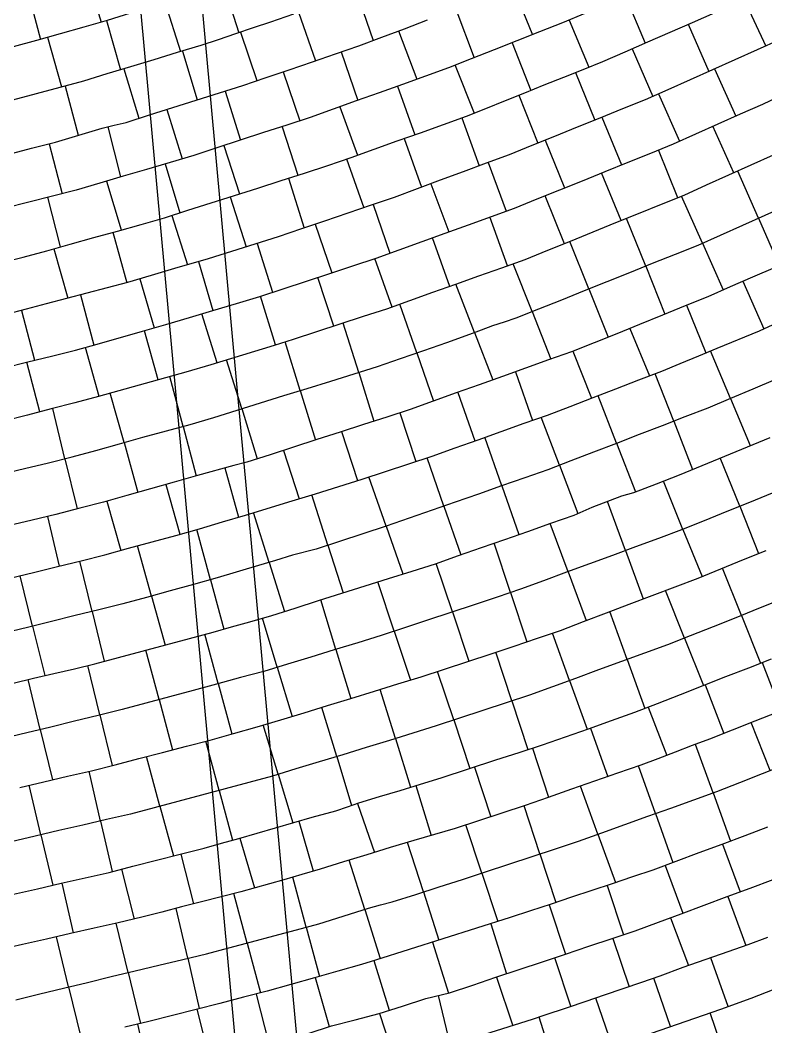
# Model space of a CAD drawing. Extents: x 720124 to 720679, y 1579628 to 1580856.
# Drawn here: x 720268.1 to 720329, y 1580268 to 1580350.2 of the extents above; entities that cross this region are included whole.
import ezdxf

# ---------------------------------------------------------------- set-up
doc = ezdxf.new("R2010")
doc.units = 0
doc.layers.add('10016_0502_PANTES', color=7, linetype='Continuous')
doc.layers.add('AGROCAD PLL', color=7, linetype='Continuous')
doc.layers.add('GT01-0010016-0502', color=30, linetype='Continuous', lineweight=25)

msp = doc.modelspace()

# ---------------------------------------------------------------- linework, layer by layer
at = {"layer": '10016_0502_PANTES'}
for points in [[(720268.439, 1580455.262), (720274.046, 1580394.001), (720275.294, 1580380.364), (720276.016, 1580372.472), (720280.262, 1580326.083), (720285.825, 1580265.298), (720287.867, 1580242.982), (720294.408, 1580231.714), (720294.408, 1580231.714), (720320.137, 1580187.392), (720334.755, 1580162.21), (720355.713, 1580126.107), (720361.404, 1580116.303), (720363.627, 1580112.287), (720365.639, 1580108.498), (720372.713, 1580094.882), (720384.837, 1580071.561)], [(720336.727, 1580168.72), (720292.867, 1580243.87), (720286.406, 1580314.29), (720286.219, 1580316.336), (720281.631, 1580366.342), (720281.292, 1580370.042), (720281.251, 1580370.484), (720280.857, 1580374.783), (720280.539, 1580378.258), (720281.167, 1580378.315), (720285.705, 1580378.722), (720285.791, 1580378.734), (720285.875, 1580378.756), (720294.355, 1580381.444), (720298.452, 1580382.989), (720308.428, 1580386.752), (720320.453, 1580392.612), (720332.903, 1580399.058), (720347.853, 1580407.825), (720358.366, 1580414.876), (720368.883, 1580422.598), (720372.239, 1580425.062), (720386.124, 1580436.467)]]:
    msp.add_lwpolyline(points, dxfattribs=at)
at = {"layer": 'AGROCAD PLL', "color": 3, "true_color": 0x00ff00}
for points in [[(720273.524, 1580354.038), (720274.747, 1580350.028)], [(720284.716, 1580353.165), (720285.985, 1580349.155)], [(720295.589, 1580352.483), (720296.972, 1580348.527)], [(720308.379, 1580352.882), (720309.973, 1580348.99)], [(720279.948, 1580351.657), (720281.223, 1580347.61)], [(720317.552, 1580352.135), (720319.173, 1580348.312)], [(720327.262, 1580351.862), (720329.007, 1580348.066)], [(720303.718, 1580351.074), (720305.208, 1580347.106)], [(720275.18, 1580350.151), (720276.333, 1580346.123)], [(720290.872, 1580350.825), (720292.246, 1580346.871)], [(720312.949, 1580350.182), (720314.575, 1580346.348)], [(720286.141, 1580349.207), (720287.462, 1580345.247)], [(720299.042, 1580349.304), (720300.525, 1580345.353)], [(720322.686, 1580349.848), (720324.376, 1580345.995)], [(720270.372, 1580348.781), (720271.525, 1580344.729)], [(720281.387, 1580347.659), (720282.595, 1580343.677)], [(720294.345, 1580347.589), (720295.699, 1580343.63)], [(720308.305, 1580348.33), (720309.84, 1580344.448)], [(720318.103, 1580347.849), (720319.788, 1580343.954)], [(720276.603, 1580346.205), (720277.828, 1580342.168)], [(720289.613, 1580345.974), (720290.963, 1580341.958)], [(720303.655, 1580346.492), (720305.2, 1580342.585)], [(720313.493, 1580345.914), (720315.048, 1580342.009)], [(720324.83, 1580346.198), (720326.564, 1580342.352)], [(720271.804, 1580344.803), (720272.878, 1580340.783)], [(720284.869, 1580344.397), (720286.141, 1580340.382)], [(720298.955, 1580344.788), (720300.363, 1580340.828)], [(720308.853, 1580344.051), (720310.41, 1580340.141)], [(720320.262, 1580344.165), (720321.977, 1580340.308)], [(720280.102, 1580342.887), (720281.376, 1580338.866)], [(720294.246, 1580343.105), (720295.671, 1580339.163)], [(720304.206, 1580342.205), (720305.601, 1580338.284)], [(720315.643, 1580342.25), (720317.227, 1580338.363)], [(720275.309, 1580341.473), (720276.327, 1580337.377)], [(720289.517, 1580341.485), (720290.804, 1580337.517)], [(720326.413, 1580337.718), (720324.698, 1580341.522)], [(720299.498, 1580340.523), (720300.909, 1580336.534)], [(720311.006, 1580340.381), (720312.581, 1580336.48)], [(720270.503, 1580340.095), (720271.564, 1580336.016)], [(720321.845, 1580335.687), (720320.268, 1580339.592)], [(720294.787, 1580338.849), (720296.203, 1580334.866)], [(720306.349, 1580338.564), (720307.809, 1580334.587)], [(720279.988, 1580338.455), (720281.18, 1580334.447)], [(720317.21, 1580333.812), (720315.612, 1580337.713)], [(720328.416, 1580334.011), (720326.728, 1580337.86)], [(720275.192, 1580337.039), (720276.379, 1580333.051)], [(720301.663, 1580336.817), (720303.135, 1580332.897)], [(720270.371, 1580335.717), (720271.403, 1580331.662)], [(720312.577, 1580331.932), (720310.998, 1580335.844)], [(720323.845, 1580331.986), (720322.145, 1580335.808)], [(720296.959, 1580335.124), (720298.317, 1580331.152)], [(720280.514, 1580334.236), (720281.788, 1580330.215)], [(720307.92, 1580330.113), (720306.498, 1580334.113)], [(720319.212, 1580330.106), (720317.652, 1580333.993)], [(720328.416, 1580334.011), (720330.113, 1580330.145)], [(720328.416, 1580334.011), (720330.113, 1580330.145)], [(720292.225, 1580333.516), (720293.579, 1580329.556)], [(720287.477, 1580331.948), (720288.739, 1580327.963)], [(720303.209, 1580328.438), (720301.796, 1580332.413)], [(720314.569, 1580328.25), (720313.02, 1580332.111)], [(720323.845, 1580331.986), (720325.547, 1580328.159)], [(720323.845, 1580331.986), (720325.547, 1580328.159)], [(720270.891, 1580331.519), (720272.024, 1580327.477)], [(720282.698, 1580330.48), (720283.862, 1580326.48)], [(720298.498, 1580326.763), (720297.093, 1580330.713)], [(720309.929, 1580326.387), (720308.39, 1580330.28)], [(720319.212, 1580330.106), (720320.786, 1580326.186)], [(720319.212, 1580330.106), (720320.786, 1580326.186)], [(720277.905, 1580329.056), (720279.092, 1580325.066)], [(720293.749, 1580325.201), (720292.435, 1580329.18)], [(720327.15, 1580328.861), (720328.85, 1580324.984)], [(720305.233, 1580324.676), (720303.708, 1580328.615)], [(720273.078, 1580327.754), (720274.156, 1580323.646)], [(720288.992, 1580323.661), (720287.755, 1580327.64)], [(720268.242, 1580326.485), (720269.31, 1580322.412)], [(720284.21, 1580322.198), (720282.981, 1580326.218)], [(720300.516, 1580323.017), (720299.128, 1580326.987)], [(720309.929, 1580326.387), (720311.462, 1580322.511)], [(720309.929, 1580326.387), (720311.462, 1580322.511)], [(720322.548, 1580326.907), (720324.118, 1580323.016)], [(720295.778, 1580321.423), (720294.524, 1580325.456)], [(720279.405, 1580320.816), (720278.281, 1580324.83)], [(720317.919, 1580325.016), (720319.511, 1580321.131)], [(720300.516, 1580323.017), (720301.895, 1580319.076)], [(720300.516, 1580323.017), (720301.895, 1580319.076)], [(720326.141, 1580319.292), (720324.515, 1580323.182)], [(720326.141, 1580319.292), (720324.515, 1580323.182)], [(720269.753, 1580318.205), (720268.697, 1580322.263)], [(720286.226, 1580318.463), (720284.997, 1580322.439)], [(720295.778, 1580321.423), (720297.017, 1580317.439)], [(720295.778, 1580321.423), (720297.017, 1580317.439)], [(720308.57, 1580321.471), (720309.979, 1580317.51)], [(720321.499, 1580317.436), (720319.989, 1580321.314)], [(720321.499, 1580317.436), (720319.989, 1580321.314)], [(720281.441, 1580317.016), (720280.354, 1580321.082)], [(720276.617, 1580315.698), (720275.49, 1580319.719)], [(720291.002, 1580319.943), (720292.251, 1580315.902)], [(720291.002, 1580319.943), (720292.251, 1580315.902)], [(720303.863, 1580319.786), (720305.268, 1580315.835)], [(720316.835, 1580315.634), (720315.322, 1580319.521)], [(720316.835, 1580315.634), (720315.322, 1580319.521)], [(720326.141, 1580319.292), (720327.749, 1580315.447)], [(720271.796, 1580314.376), (720270.804, 1580318.479)], [(720299.147, 1580318.126), (720300.432, 1580314.141)], [(720312.168, 1580313.84), (720310.674, 1580317.758)], [(720312.168, 1580313.84), (720310.674, 1580317.758)], [(720321.499, 1580317.436), (720323.032, 1580313.502)], [(720281.441, 1580317.016), (720282.52, 1580312.976)], [(720281.441, 1580317.016), (720282.52, 1580312.976)], [(720294.388, 1580316.591), (720295.677, 1580312.595)], [(720276.617, 1580315.698), (720277.758, 1580311.629)], [(720276.617, 1580315.698), (720277.758, 1580311.629)], [(720307.457, 1580312.166), (720306.081, 1580316.124)], [(720307.457, 1580312.166), (720306.081, 1580316.124)], [(720316.835, 1580315.634), (720318.375, 1580311.68)], [(720289.63, 1580315.055), (720290.911, 1580311.104)], [(720271.796, 1580314.376), (720272.786, 1580310.276)], [(720271.796, 1580314.376), (720272.786, 1580310.276)], [(720302.74, 1580310.509), (720301.363, 1580314.446)], [(720302.74, 1580310.509), (720301.363, 1580314.446)], [(720284.842, 1580313.622), (720285.959, 1580309.603)], [(720312.168, 1580313.84), (720313.671, 1580309.9)], [(720280.027, 1580312.275), (720281.183, 1580308.212)], [(720307.457, 1580312.166), (720308.844, 1580308.179)], [(720275.218, 1580310.904), (720276.365, 1580306.894)], [(720302.74, 1580310.509), (720304.129, 1580306.536)], [(720270.375, 1580309.665), (720271.33, 1580305.614)], [(720312.875, 1580305.149), (720311.419, 1580309.089)], [(720312.875, 1580305.149), (720311.419, 1580309.089)], [(720322.256, 1580308.611), (720323.812, 1580304.757)], [(720317.565, 1580306.879), (720319.016, 1580302.93)], [(720274.013, 1580301.909), (720273.014, 1580306.023)], [(720274.013, 1580301.909), (720273.014, 1580306.023)], [(720288.466, 1580305.915), (720289.717, 1580301.901)], [(720303.431, 1580301.864), (720302.099, 1580305.827)], [(720303.431, 1580301.864), (720302.099, 1580305.827)], [(720269.158, 1580300.712), (720268.142, 1580304.824)], [(720269.158, 1580300.712), (720268.142, 1580304.824)], [(720327.026, 1580301.58), (720325.478, 1580305.439)], [(720327.026, 1580301.58), (720325.478, 1580305.439)], [(720283.674, 1580304.49), (720284.771, 1580300.47)], [(720278.852, 1580303.165), (720279.967, 1580299.166)], [(720308.174, 1580303.445), (720309.515, 1580299.433)], [(720322.379, 1580299.737), (720320.823, 1580303.612)], [(720322.379, 1580299.737), (720320.823, 1580303.612)], [(720293.909, 1580298.811), (720292.682, 1580302.857)], [(720293.909, 1580298.811), (720292.682, 1580302.857)], [(720274.013, 1580301.909), (720275.002, 1580297.836)], [(720303.431, 1580301.864), (720304.776, 1580297.86)], [(720317.696, 1580297.985), (720316.283, 1580301.894)], [(720317.696, 1580297.985), (720316.283, 1580301.894)], [(720327.026, 1580301.58), (720328.59, 1580297.685)], [(720269.158, 1580300.712), (720270.157, 1580296.671)], [(720289.128, 1580297.346), (720287.913, 1580301.353)], [(720289.128, 1580297.346), (720287.913, 1580301.353)], [(720284.31, 1580296.012), (720283.216, 1580300.044)], [(720284.31, 1580296.012), (720283.216, 1580300.044)], [(720298.685, 1580300.289), (720300.003, 1580296.298)], [(720322.379, 1580299.737), (720323.931, 1580295.87)], [(720279.482, 1580294.712), (720278.409, 1580298.75)], [(720279.482, 1580294.712), (720278.409, 1580298.75)], [(720293.909, 1580298.811), (720295.127, 1580294.795)], [(720308.283, 1580294.612), (720306.972, 1580298.582)], [(720308.283, 1580294.612), (720306.972, 1580298.582)], [(720274.643, 1580293.456), (720273.668, 1580297.494)], [(720274.643, 1580293.456), (720273.668, 1580297.494)], [(720317.696, 1580297.985), (720319.138, 1580293.995)], [(720328.715, 1580297.734), (720330.25, 1580293.792)], [(720289.128, 1580297.346), (720290.347, 1580293.329)], [(720303.533, 1580293.051), (720302.224, 1580297.015)], [(720303.533, 1580293.051), (720302.224, 1580297.015)], [(720269.786, 1580292.266), (720268.799, 1580296.353)], [(720269.786, 1580292.266), (720268.799, 1580296.353)], [(720312.999, 1580296.272), (720314.436, 1580292.298)], [(720298.773, 1580291.521), (720297.524, 1580295.536)], [(720298.773, 1580291.521), (720297.524, 1580295.536)], [(720279.482, 1580294.712), (720280.573, 1580290.608)], [(720308.283, 1580294.612), (720309.598, 1580290.63)], [(720274.643, 1580293.456), (720275.639, 1580289.331)], [(720293.989, 1580290.066), (720292.773, 1580294.075)], [(720293.989, 1580290.066), (720292.773, 1580294.075)], [(720319.4, 1580294.097), (720320.925, 1580290.157)], [(720289.205, 1580288.612), (720287.984, 1580292.638)], [(720289.205, 1580288.612), (720287.984, 1580292.638)], [(720303.533, 1580293.051), (720304.844, 1580289.081)], [(720329.368, 1580288.933), (720327.818, 1580292.83)], [(720269.786, 1580292.266), (720270.778, 1580288.162)], [(720314.7, 1580292.391), (720316.113, 1580288.418)], [(720284.381, 1580287.298), (720283.308, 1580291.313)], [(720284.381, 1580287.298), (720283.308, 1580291.313)], [(720298.773, 1580291.521), (720300.006, 1580287.554)], [(720324.715, 1580287.103), (720323.286, 1580291.055)], [(720279.552, 1580286.002), (720278.445, 1580290.059)], [(720279.552, 1580286.002), (720278.445, 1580290.059)], [(720293.989, 1580290.066), (720295.2, 1580286.075)], [(720309.976, 1580290.752), (720311.271, 1580286.737)], [(720274.701, 1580284.793), (720273.766, 1580288.857)], [(720274.701, 1580284.793), (720273.766, 1580288.857)], [(720269.831, 1580283.664), (720268.874, 1580287.72)], [(720269.831, 1580283.664), (720268.874, 1580287.72)], [(720315.303, 1580283.723), (720313.885, 1580287.647)], [(720284.381, 1580287.298), (720285.469, 1580283.225)], [(720324.715, 1580287.103), (720326.14, 1580283.162)], [(720324.715, 1580287.103), (720326.14, 1580283.162)], [(720279.552, 1580286.002), (720280.66, 1580281.943)], [(720295.672, 1580286.24), (720297.067, 1580282.23)], [(720320.01, 1580285.41), (720321.433, 1580281.41)], [(720320.01, 1580285.41), (720321.433, 1580281.41)], [(720274.701, 1580284.793), (720275.651, 1580280.669)], [(720290.889, 1580284.794), (720292.073, 1580280.717)], [(720269.831, 1580283.664), (720270.799, 1580279.557)], [(720315.303, 1580283.723), (720316.733, 1580279.769)], [(720315.303, 1580283.723), (720316.733, 1580279.769)], [(720286.087, 1580283.4), (720287.268, 1580279.334)], [(720301.063, 1580279.014), (720299.762, 1580283.047)], [(720325.474, 1580282.912), (720326.934, 1580279.022)], [(720281.261, 1580282.095), (720282.295, 1580278.029)], [(720310.57, 1580282.113), (720311.874, 1580278.143)], [(720310.57, 1580282.113), (720311.874, 1580278.143)], [(720296.273, 1580277.582), (720295.009, 1580281.605)], [(720320.788, 1580281.168), (720322.248, 1580277.279)], [(720276.415, 1580280.863), (720277.449, 1580276.796)], [(720291.491, 1580276.126), (720290.391, 1580280.217)], [(720305.821, 1580280.55), (720307.13, 1580276.586)], [(720305.821, 1580280.55), (720307.13, 1580276.586)], [(720271.546, 1580279.729), (720272.46, 1580275.658)], [(720316.059, 1580279.544), (720317.405, 1580275.515)], [(720286.661, 1580274.832), (720285.58, 1580278.876)], [(720311.318, 1580277.958), (720312.661, 1580273.935)], [(720311.318, 1580277.958), (720312.661, 1580273.935)], [(720281.818, 1580273.592), (720280.88, 1580277.665)], [(720296.273, 1580277.582), (720297.536, 1580273.563)], [(720296.273, 1580277.582), (720297.536, 1580273.563)], [(720321.23, 1580276.898), (720322.692, 1580273.004)], [(720291.491, 1580276.126), (720292.569, 1580272.115)], [(720291.491, 1580276.126), (720292.569, 1580272.115)], [(720272.095, 1580271.254), (720271.106, 1580275.347)], [(720316.521, 1580275.218), (720317.85, 1580271.264)], [(720286.661, 1580274.832), (720287.75, 1580270.758)], [(720286.661, 1580274.832), (720287.75, 1580270.758)], [(720281.818, 1580273.592), (720282.765, 1580269.479)], [(720281.818, 1580273.592), (720282.765, 1580269.479)], [(720311.776, 1580273.643), (720313.099, 1580269.636)], [(720325.953, 1580269.658), (720324.523, 1580273.631)], [(720297.026, 1580273.403), (720298.264, 1580269.344)], [(720292.223, 1580272.016), (720293.361, 1580268.015)], [(720307.033, 1580272.059), (720308.361, 1580268.086)], [(720321.231, 1580268.014), (720319.864, 1580271.96)], [(720272.095, 1580271.254), (720273.084, 1580267.162)], [(720272.095, 1580271.254), (720273.084, 1580267.162)], [(720287.407, 1580270.671), (720288.441, 1580266.607)], [(720302.271, 1580270.544), (720303.259, 1580266.475)], [(720316.506, 1580266.378), (720315.134, 1580270.339)], [(720282.564, 1580269.428), (720283.6, 1580265.355)], [(720311.758, 1580264.811), (720310.513, 1580268.789)], [(720325.823, 1580265.137), (720324.478, 1580269.139)], [(720325.823, 1580265.137), (720324.478, 1580269.139)], [(720277.714, 1580268.214), (720278.645, 1580264.169)]]:
    msp.add_lwpolyline(points, dxfattribs=at)
at = {"layer": 'AGROCAD PLL', "color": 5, "true_color": 0x0000ff}
for points in [[(720268.728, 1580352.626), (720269.793, 1580348.616)], [(720284.762, 1580339.937), (720286.034, 1580335.995)], [(720305.233, 1580324.676), (720306.729, 1580320.812)], [(720305.233, 1580324.676), (720306.729, 1580320.812)], [(720291.002, 1580319.943), (720289.777, 1580323.906)], [(720274.591, 1580319.467), (720273.473, 1580323.458)], [(720313.275, 1580323.164), (720314.795, 1580319.319)], [(720326.889, 1580310.49), (720328.434, 1580306.643)], [(720298.019, 1580308.862), (720299.382, 1580304.965)], [(720293.265, 1580307.313), (720294.515, 1580303.437)], [(720312.999, 1580296.272), (720311.601, 1580300.139)], [(720312.999, 1580296.272), (720311.601, 1580300.139)], [(720320.01, 1580285.41), (720318.63, 1580289.292)], [(720289.205, 1580288.612), (720290.406, 1580284.654)], [(720310.57, 1580282.113), (720309.279, 1580286.046)], [(720305.821, 1580280.55), (720304.524, 1580284.478)], [(720301.063, 1580279.014), (720302.333, 1580275.074)], [(720301.063, 1580279.014), (720302.333, 1580275.074)], [(720276.955, 1580272.43), (720275.982, 1580276.459)], [(720297.488, 1580269.094), (720298.759, 1580265.153)]]:
    msp.add_lwpolyline(points, dxfattribs=at)
at = {"layer": 'AGROCAD PLL', "color": 1, "true_color": 0xff0000}
for points in [[(720290.041, 1580337.276), (720291.329, 1580333.21)], [(720285.278, 1580335.754), (720286.595, 1580331.673)], [(720275.707, 1580332.863), (720276.855, 1580328.745)], [(720314.569, 1580328.25), (720316.154, 1580324.303)], [(720314.569, 1580328.25), (720316.154, 1580324.303)], [(720286.226, 1580318.463), (720287.493, 1580314.364)], [(720286.226, 1580318.463), (720287.493, 1580314.364)], [(720326.889, 1580310.49), (720325.304, 1580314.441)], [(720326.889, 1580310.49), (720325.304, 1580314.441)], [(720298.019, 1580308.862), (720296.609, 1580312.894)], [(720298.019, 1580308.862), (720296.609, 1580312.894)], [(720322.256, 1580308.611), (720320.663, 1580312.557)], [(720322.256, 1580308.611), (720320.663, 1580312.557)], [(720293.265, 1580307.313), (720291.939, 1580311.424)], [(720293.265, 1580307.313), (720291.939, 1580311.424)], [(720317.565, 1580306.879), (720316.092, 1580310.889)], [(720317.565, 1580306.879), (720316.092, 1580310.889)], [(720288.466, 1580305.915), (720287.2, 1580309.976)], [(720288.466, 1580305.915), (720287.2, 1580309.976)], [(720283.674, 1580304.49), (720282.553, 1580308.594)], [(720283.674, 1580304.49), (720282.553, 1580308.594)], [(720308.174, 1580303.445), (720306.827, 1580307.476)], [(720308.174, 1580303.445), (720306.827, 1580307.476)], [(720278.852, 1580303.165), (720277.71, 1580307.265)], [(720278.852, 1580303.165), (720277.71, 1580307.265)], [(720312.875, 1580305.149), (720314.349, 1580301.157)], [(720298.685, 1580300.289), (720297.351, 1580304.329)], [(720298.685, 1580300.289), (720297.351, 1580304.329)], [(720284.31, 1580296.012), (720285.424, 1580291.909)], [(720324.056, 1580295.919), (720325.601, 1580291.95)], [(720305.222, 1580289.205), (720306.555, 1580285.146)], [(720300.457, 1580287.689), (720301.682, 1580283.615)], [(720325.915, 1580278.645), (720327.393, 1580274.644)], [(720306.564, 1580276.408), (720307.849, 1580272.331)], [(720301.795, 1580274.905), (720303.106, 1580270.747)], [(720276.955, 1580272.43), (720277.96, 1580268.271)], [(720276.955, 1580272.43), (720277.96, 1580268.271)]]:
    msp.add_lwpolyline(points, dxfattribs=at)
at = {"layer": 'GT01-0010016-0502'}
for points in [[(720266.435, 1580330.349), (720268.385, 1580330.82), (720270.312, 1580331.357), (720272.228, 1580331.894), (720274.155, 1580332.431), (720276.082, 1580332.968), (720278.009, 1580333.505), (720279.937, 1580334.053), (720281.841, 1580334.657), (720283.746, 1580335.26), (720285.651, 1580335.874), (720287.556, 1580336.477), (720289.461, 1580337.092), (720291.366, 1580337.695), (720293.271, 1580338.31), (720295.154, 1580338.979), (720297.037, 1580339.649), (720298.919, 1580340.318), (720300.813, 1580340.988), (720302.696, 1580341.668), (720304.578, 1580342.338), (720306.17, 1580342.971), (720307.762, 1580343.616), (720309.353, 1580344.25), (720310.934, 1580344.895), (720312.526, 1580345.529), (720314.118, 1580346.162), (720315.709, 1580346.807), (720317.548, 1580347.609), (720319.375, 1580348.4), (720321.214, 1580349.202), (720323.042, 1580350.004), (720324.88, 1580350.805)], [(720314.25, 1580350.734), (720312.411, 1580349.954), (720310.551, 1580349.219), (720308.69, 1580348.483), (720306.83, 1580347.747), (720304.969, 1580347.011), (720303.108, 1580346.276), (720301.226, 1580345.606), (720299.343, 1580344.926), (720297.46, 1580344.256), (720295.577, 1580343.587), (720293.695, 1580342.906), (720291.812, 1580342.236), (720289.907, 1580341.611), (720288.013, 1580340.997), (720286.108, 1580340.371), (720284.203, 1580339.757), (720282.309, 1580339.143), (720280.382, 1580338.572), (720278.466, 1580338.002), (720276.55, 1580337.443), (720274.634, 1580336.873), (720272.718, 1580336.303), (720270.78, 1580335.821), (720268.841, 1580335.328), (720266.903, 1580334.835)], [(720267.134, 1580339.208), (720269.073, 1580339.723), (720271.011, 1580340.227), (720272.927, 1580340.798), (720274.843, 1580341.357), (720275.812, 1580341.598), (720276.781, 1580341.839), (720278.697, 1580342.442), (720280.602, 1580343.045), (720282.507, 1580343.649), (720284.412, 1580344.252), (720286.317, 1580344.855), (720288.211, 1580345.503), (720290.105, 1580346.139), (720291.998, 1580346.787), (720293.892, 1580347.434), (720295.786, 1580348.082), (720297.658, 1580348.784), (720299.529, 1580349.487), (720301.39, 1580350.2)], [(720290.453, 1580350.68), (720288.57, 1580350.021), (720287.15, 1580349.544), (720285.719, 1580349.066), (720284.298, 1580348.589), (720282.878, 1580348.112), (720280.962, 1580347.531), (720279.046, 1580346.949), (720277.141, 1580346.368), (720275.225, 1580345.787), (720273.309, 1580345.206), (720271.382, 1580344.691), (720269.444, 1580344.165), (720267.516, 1580343.65)], [(720267.586, 1580348.022), (720269.513, 1580348.537), (720271.44, 1580349.085), (720273.367, 1580349.633), (720275.283, 1580350.181), (720277.188, 1580350.784)], [(720330.145, 1580348.572), (720328.317, 1580347.759), (720326.49, 1580346.946), (720324.662, 1580346.122), (720322.835, 1580345.309), (720321.007, 1580344.496), (720319.18, 1580343.684), (720317.33, 1580342.937), (720315.469, 1580342.179), (720313.62, 1580341.432), (720311.759, 1580340.686), (720309.909, 1580339.939), (720308.06, 1580339.192), (720306.177, 1580338.501), (720304.305, 1580337.798), (720302.434, 1580337.106), (720300.562, 1580336.404), (720298.679, 1580335.712), (720296.785, 1580335.065), (720294.892, 1580334.417), (720292.998, 1580333.781), (720291.104, 1580333.133), (720289.21, 1580332.497), (720287.305, 1580331.894), (720285.4, 1580331.301), (720283.484, 1580330.709), (720280.739, 1580329.91), (720278.823, 1580329.329), (720276.907, 1580328.759), (720275.249, 1580328.324), (720273.591, 1580327.888), (720271.933, 1580327.453), (720270.274, 1580327.018), (720268.616, 1580326.583), (720266.958, 1580326.148)], [(720266.824, 1580321.798), (720268.762, 1580322.279), (720270.711, 1580322.75), (720272.65, 1580323.232), (720274.437, 1580323.724), (720278.129, 1580324.785), (720280.046, 1580325.345), (720281.962, 1580325.915), (720283.878, 1580326.485), (720285.794, 1580327.055), (720287.71, 1580327.625), (720289.614, 1580328.251), (720291.508, 1580328.876), (720293.413, 1580329.502), (720295.307, 1580330.127), (720297.212, 1580330.752), (720299.095, 1580331.433), (720300.967, 1580332.113), (720302.849, 1580332.794), (720304.732, 1580333.475), (720306.615, 1580334.155), (720308.497, 1580334.836), (720310.347, 1580335.582), (720312.208, 1580336.329), (720314.057, 1580337.076), (720315.907, 1580337.834), (720317.767, 1580338.58), (720319.617, 1580339.327), (720321.478, 1580340.085), (720323.294, 1580340.898), (720325.122, 1580341.711), (720326.95, 1580342.524), (720328.777, 1580343.336), (720330.594, 1580344.182)], [(720329.613, 1580339.149), (720327.785, 1580338.337), (720325.958, 1580337.513), (720324.141, 1580336.7), (720322.313, 1580335.876), (720320.464, 1580335.129), (720318.603, 1580334.382), (720316.753, 1580333.625), (720314.904, 1580332.878), (720313.043, 1580332.12), (720311.194, 1580331.373), (720309.333, 1580330.616), (720307.45, 1580329.946), (720305.568, 1580329.277), (720303.685, 1580328.607), (720301.802, 1580327.937), (720299.919, 1580327.268), (720298.036, 1580326.598), (720296.131, 1580325.984), (720294.227, 1580325.359), (720292.333, 1580324.733), (720290.428, 1580324.108), (720288.889, 1580323.63), (720283.694, 1580322.04), (720281.676, 1580321.452), (720274.539, 1580319.453), (720272.601, 1580318.949), (720270.674, 1580318.445), (720268.735, 1580317.941), (720266.797, 1580317.437)], [(720266.555, 1580313.119), (720268.504, 1580313.579), (720270.442, 1580314.049), (720272.392, 1580314.52), (720274.319, 1580315.057), (720276.246, 1580315.594), (720278.162, 1580316.131), (720280.1, 1580316.658), (720282.028, 1580317.173), (720283.944, 1580317.754), (720285.849, 1580318.346), (720287.765, 1580318.938), (720289.67, 1580319.531), (720291.585, 1580320.123), (720293.491, 1580320.715), (720295.406, 1580321.308), (720297.311, 1580321.9), (720299.205, 1580322.558), (720301.088, 1580323.217), (720302.982, 1580323.875), (720304.865, 1580324.534), (720305.8, 1580324.896), (720306.736, 1580325.247), (720307.683, 1580325.555), (720308.63, 1580325.873), (720310.491, 1580326.608), (720312.351, 1580327.355), (720314.201, 1580328.102), (720316.062, 1580328.849), (720317.911, 1580329.584), (720319.772, 1580330.331), (720321.632, 1580331.078), (720323.482, 1580331.825), (720325.31, 1580332.637), (720327.137, 1580333.45), (720328.965, 1580334.252), (720330.793, 1580335.065)], [(720329.779, 1580329.999), (720327.941, 1580329.208), (720326.113, 1580328.406), (720324.275, 1580327.604), (720322.425, 1580326.857), (720320.575, 1580326.1), (720318.715, 1580325.342), (720316.865, 1580324.584), (720315.005, 1580323.848), (720313.144, 1580323.113), (720311.272, 1580322.443), (720309.389, 1580321.763), (720307.507, 1580321.093), (720305.624, 1580320.412), (720303.741, 1580319.743), (720301.858, 1580319.062), (720299.976, 1580318.393), (720298.071, 1580317.779), (720296.166, 1580317.164), (720294.261, 1580316.55), (720292.356, 1580315.935), (720290.451, 1580315.321), (720288.557, 1580314.707), (720286.652, 1580314.092), (720285.586, 1580313.828), (720282.626, 1580313.006), (720280.709, 1580312.469), (720278.782, 1580311.92), (720276.855, 1580311.372), (720274.939, 1580310.824), (720273.001, 1580310.331), (720271.062, 1580309.827), (720269.113, 1580309.367), (720267.164, 1580308.908)], [(720267.298, 1580304.615), (720269.237, 1580305.097), (720271.186, 1580305.579), (720273.125, 1580306.05), (720275.063, 1580306.531), (720276.99, 1580307.068), (720278.917, 1580307.595), (720280.855, 1580308.121), (720282.783, 1580308.658), (720284.655, 1580309.216), (720286.539, 1580309.775), (720290.339, 1580310.927), (720292.244, 1580311.519), (720294.149, 1580312.122), (720296.065, 1580312.714), (720297.959, 1580313.34), (720299.864, 1580313.954), (720301.768, 1580314.58), (720303.651, 1580315.26), (720305.534, 1580315.93), (720307.417, 1580316.599), (720309.299, 1580317.269), (720311.182, 1580317.938), (720313.054, 1580318.652), (720314.915, 1580319.365), (720316.786, 1580320.079), (720318.658, 1580320.804), (720320.519, 1580321.517), (720322.035, 1580322.139), (720323.54, 1580322.772), (720325.046, 1580323.405), (720328.508, 1580324.83), (720330.336, 1580325.654)], [(720329.817, 1580320.836), (720327.968, 1580320.056), (720326.129, 1580319.287), (720324.279, 1580318.507), (720322.418, 1580317.794), (720320.558, 1580317.069), (720318.686, 1580316.355), (720316.825, 1580315.631), (720314.954, 1580314.917), (720313.093, 1580314.192), (720311.221, 1580313.479), (720309.339, 1580312.82), (720307.445, 1580312.162), (720305.562, 1580311.492), (720303.668, 1580310.834), (720301.786, 1580310.175), (720299.892, 1580309.517), (720298.009, 1580308.858), (720296.104, 1580308.244), (720294.21, 1580307.618), (720292.305, 1580307.004), (720290.367, 1580306.5), (720288.989, 1580306.078), (720287.601, 1580305.646), (720284.232, 1580304.642), (720282.304, 1580304.116), (720280.377, 1580303.59), (720278.45, 1580303.053), (720276.523, 1580302.527), (720274.574, 1580302.045), (720272.635, 1580301.574), (720270.697, 1580301.092), (720268.748, 1580300.61), (720266.809, 1580300.129)], [(720267.557, 1580296.063), (720269.227, 1580296.453), (720270.896, 1580296.844), (720272.565, 1580297.235), (720274.235, 1580297.626), (720276.162, 1580298.152), (720278.1, 1580298.667), (720280.027, 1580299.182), (720281.955, 1580299.708), (720283.893, 1580300.223), (720285.4, 1580300.646), (720286.896, 1580301.069), (720288.694, 1580301.572), (720290.599, 1580302.186), (720292.504, 1580302.8), (720294.409, 1580303.404), (720296.314, 1580304.007), (720298.219, 1580304.599), (720300.135, 1580305.203), (720302.04, 1580305.806), (720303.923, 1580306.464), (720305.816, 1580307.123), (720307.699, 1580307.781), (720309.593, 1580308.44), (720311.476, 1580309.109), (720313.369, 1580309.768), (720314.842, 1580310.412), (720317.273, 1580311.341), (720318.231, 1580311.626), (720320.103, 1580312.339), (720321.964, 1580313.064), (720323.813, 1580313.822), (720325.663, 1580314.591), (720327.512, 1580315.348), (720329.362, 1580316.117)], [(720329.542, 1580311.57), (720327.693, 1580310.813), (720325.832, 1580310.066), (720323.983, 1580309.308), (720322.133, 1580308.561), (720320.25, 1580307.87), (720318.378, 1580307.178), (720316.496, 1580306.486), (720314.624, 1580305.795), (720312.752, 1580305.103), (720310.87, 1580304.412), (720308.998, 1580303.72), (720307.093, 1580303.084), (720305.199, 1580302.458), (720303.305, 1580301.822), (720301.4, 1580301.196), (720299.507, 1580300.56), (720297.613, 1580299.935), (720295.697, 1580299.353), (720293.781, 1580298.772), (720291.865, 1580298.18), (720289.96, 1580297.599), (720288.044, 1580297.017), (720286.116, 1580296.502), (720284.178, 1580295.976), (720282.251, 1580295.461), (720280.324, 1580294.935), (720278.386, 1580294.42), (720276.458, 1580293.894), (720274.509, 1580293.423), (720272.571, 1580292.953), (720270.632, 1580292.471), (720268.683, 1580292), (720266.744, 1580291.529)], [(720268.118, 1580287.546), (720270.067, 1580287.995), (720272.017, 1580288.455), (720273.966, 1580288.903), (720275.894, 1580289.396), (720277.832, 1580289.9), (720279.77, 1580290.404), (720281.708, 1580290.897), (720283.647, 1580291.401), (720285.563, 1580291.949), (720287.49, 1580292.497), (720289.417, 1580293.045), (720291.322, 1580293.627), (720293.238, 1580294.219), (720295.143, 1580294.8), (720297.059, 1580295.392), (720298.975, 1580295.985), (720300.88, 1580296.566), (720302.785, 1580297.202), (720304.679, 1580297.828), (720306.583, 1580298.453), (720308.477, 1580299.079), (720310.371, 1580299.726), (720312.265, 1580300.362), (720314.137, 1580301.076), (720316.008, 1580301.79), (720317.869, 1580302.492), (720319.741, 1580303.206), (720321.613, 1580303.909), (720323.484, 1580304.622), (720325.334, 1580305.38), (720327.183, 1580306.138), (720329.033, 1580306.885)], [(720330.277, 1580302.878), (720328.427, 1580302.143), (720326.567, 1580301.396), (720324.706, 1580300.66), (720322.846, 1580299.924), (720320.985, 1580299.178), (720319.113, 1580298.497), (720317.23, 1580297.817), (720315.348, 1580297.136), (720313.476, 1580296.444), (720311.593, 1580295.764), (720309.711, 1580295.083), (720307.817, 1580294.458), (720305.912, 1580293.832), (720304.007, 1580293.207), (720302.113, 1580292.582), (720300.208, 1580291.967), (720298.303, 1580291.375), (720296.387, 1580290.794), (720294.471, 1580290.213), (720292.555, 1580289.631), (720290.65, 1580289.05), (720288.734, 1580288.469), (720286.796, 1580287.954), (720284.869, 1580287.428), (720282.941, 1580286.913), (720281.003, 1580286.398), (720279.076, 1580285.872), (720277.149, 1580285.357), (720275.199, 1580284.908), (720273.25, 1580284.459), (720271.3, 1580284.01), (720269.351, 1580283.551), (720267.401, 1580283.102)], [(720267.601, 1580278.832), (720269.55, 1580279.27), (720271.5, 1580279.718), (720273.45, 1580280.156), (720275.399, 1580280.605), (720277.337, 1580281.098), (720279.276, 1580281.591), (720281.214, 1580282.084), (720283.152, 1580282.576), (720284.584, 1580282.976), (720286.005, 1580283.376), (720291.98, 1580285.111), (720293.918, 1580285.626), (720294.854, 1580285.955), (720295.801, 1580286.284), (720297.48, 1580286.797), (720299.159, 1580287.299), (720300.828, 1580287.801), (720302.507, 1580288.313), (720306.973, 1580289.78), (720308.867, 1580290.395), (720310.772, 1580291.009), (720312.665, 1580291.679), (720314.548, 1580292.337), (720316.431, 1580293.006), (720318.314, 1580293.676), (720320.185, 1580294.401), (720322.046, 1580295.125), (720323.907, 1580295.861), (720325.767, 1580296.586), (720327.628, 1580297.31), (720329.489, 1580298.035)], [(720329.991, 1580293.69), (720328.13, 1580292.954), (720326.281, 1580292.219), (720324.42, 1580291.483), (720323.011, 1580290.951), (720321.613, 1580290.418), (720320.214, 1580289.886), (720318.805, 1580289.353), (720316.922, 1580288.695), (720315.028, 1580288.047), (720313.145, 1580287.389), (720311.252, 1580286.73), (720309.358, 1580286.072), (720307.464, 1580285.446), (720305.57, 1580284.821), (720303.665, 1580284.196), (720300.274, 1580283.203), (720298.359, 1580282.622), (720296.443, 1580282.04), (720294.527, 1580281.459), (720292.621, 1580280.878), (720291.147, 1580280.444), (720289.672, 1580280), (720286.162, 1580279.028), (720284.547, 1580278.605), (720282.932, 1580278.192), (720281.317, 1580277.779), (720279.701, 1580277.356), (720278.086, 1580276.943), (720276.137, 1580276.494), (720274.187, 1580276.046), (720272.238, 1580275.608), (720270.288, 1580275.159), (720268.339, 1580274.71), (720266.389, 1580274.273)], [(720267.795, 1580270.212), (720269.745, 1580270.683), (720271.683, 1580271.154), (720273.633, 1580271.625), (720275.571, 1580272.096), (720277.52, 1580272.567), (720279.459, 1580273.038), (720281.408, 1580273.497), (720283.358, 1580273.946), (720285.188, 1580274.438), (720287.029, 1580274.93), (720288.86, 1580275.422), (720290.701, 1580275.914), (720292.531, 1580276.406), (720296.589, 1580277.681), (720297.558, 1580277.944), (720298.516, 1580278.207), (720300.432, 1580278.811), (720302.337, 1580279.425), (720304.242, 1580280.028), (720306.136, 1580280.654), (720308.04, 1580281.279), (720309.934, 1580281.905), (720311.839, 1580282.53), (720313.733, 1580283.155), (720315.616, 1580283.836), (720317.499, 1580284.505), (720319.381, 1580285.186), (720321.264, 1580285.856), (720323.147, 1580286.536), (720325.03, 1580287.217), (720326.89, 1580287.952), (720328.751, 1580288.688), (720330.601, 1580289.424)], [(720329.167, 1580284.298), (720327.295, 1580283.596), (720325.424, 1580282.893), (720323.552, 1580282.19), (720321.669, 1580281.499), (720319.798, 1580280.796), (720318.141, 1580280.239), (720316.473, 1580279.682), (720314.805, 1580279.125), (720313.148, 1580278.569), (720311.48, 1580278.012), (720309.812, 1580277.455), (720308.154, 1580276.909), (720297.158, 1580273.444), (720296.014, 1580273.095), (720294.087, 1580272.546), (720292.16, 1580271.998), (720290.244, 1580271.45), (720288.317, 1580270.902), (720286.378, 1580270.409), (720284.44, 1580269.905), (720282.502, 1580269.412), (720280.574, 1580268.919), (720278.636, 1580268.426), (720276.687, 1580267.978)], [(720291.66, 1580267.457), (720293.565, 1580268.082), (720295.503, 1580268.575), (720297.442, 1580269.079), (720299.346, 1580269.693), (720301.251, 1580270.297), (720303.19, 1580270.767), (720305.084, 1580271.404), (720306.978, 1580272.04), (720308.882, 1580272.677), (720310.776, 1580273.313), (720312.67, 1580273.938), (720314.575, 1580274.575), (720316.469, 1580275.2), (720318.363, 1580275.837), (720320.245, 1580276.528), (720322.117, 1580277.231), (720323.989, 1580277.922), (720325.861, 1580278.625), (720327.732, 1580279.317), (720329.615, 1580280.019)], [(720329.16, 1580275.301), (720327.546, 1580274.7), (720325.922, 1580274.11), (720322.242, 1580272.85), (720320.37, 1580272.136), (720318.864, 1580271.614), (720317.347, 1580271.091), (720315.83, 1580270.58), (720314.323, 1580270.057), (720312.806, 1580269.535), (720310.901, 1580268.932), (720309.944, 1580268.58), (720305.531, 1580267.202)], [(720314.097, 1580265.543), (720325.338, 1580269.437), (720327.822, 1580270.331), (720329.694, 1580271.056)]]:
    msp.add_lwpolyline(points, dxfattribs=at)

doc.saveas('drawing.dxf')
